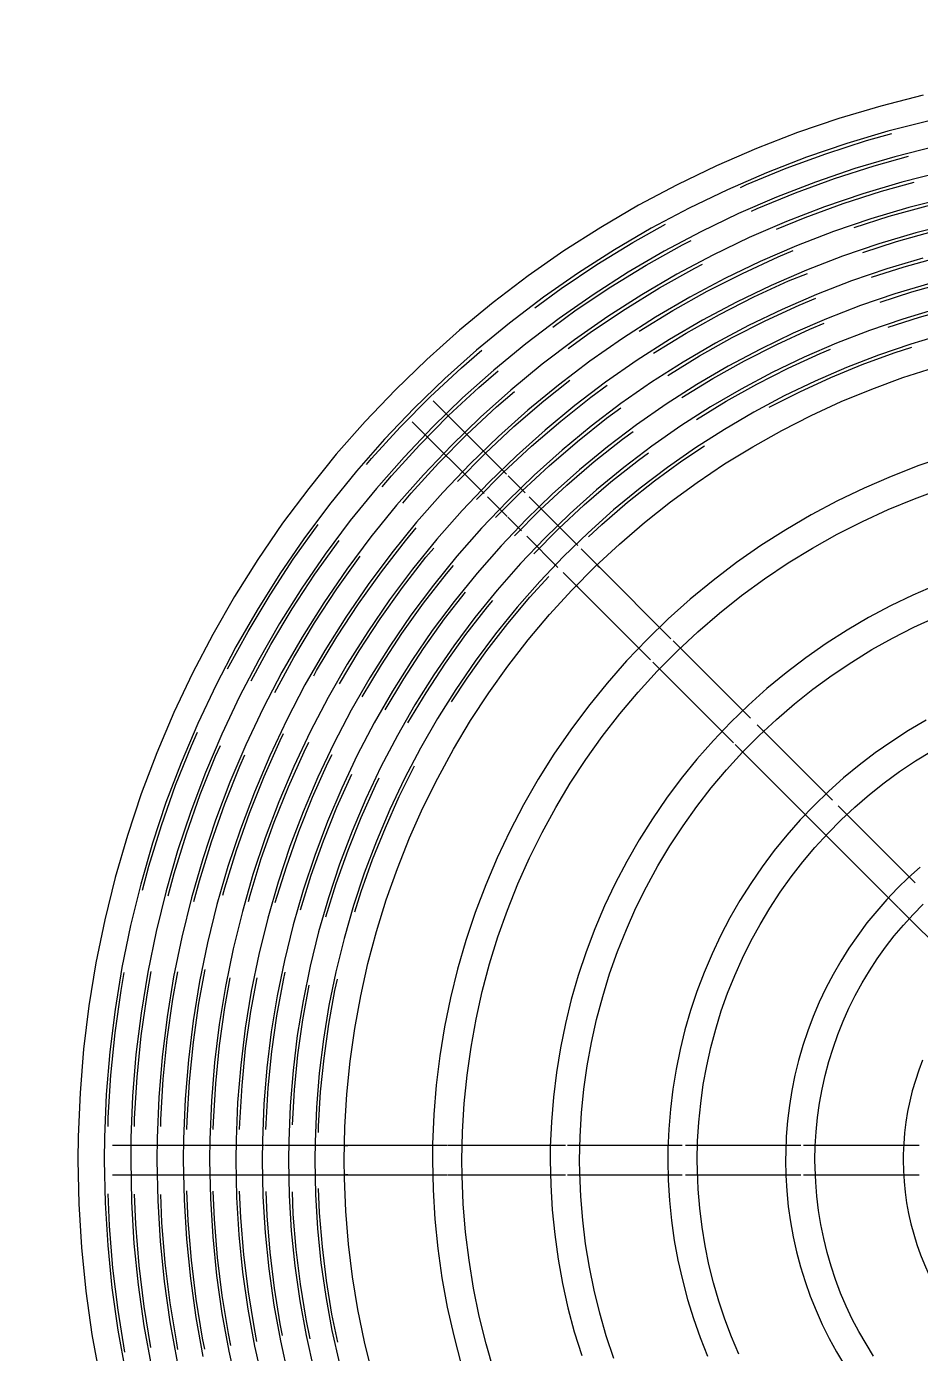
# Model space of a CAD drawing. Header units: inches. Extents: x -460 to 10305, y -938 to 5356.
# Drawn here: x 1225.05 to 1232.64, y 1011.17 to 1022.43 of the extents above; entities that cross this region are included whole.
import ezdxf
from ezdxf import colors
from ezdxf.entities.mleader import LeaderData, LeaderLine
from ezdxf.math import Vec2, Vec3

# ---------------------------------------------------------------- set-up
doc = ezdxf.new("R2010")
doc.units = ezdxf.units.IN
doc.header["$MEASUREMENT"] = 0
doc.layers.add('01-0263-G-DWG-BFP-ARCH$0$SP-CASE', color=11, linetype='Continuous', lineweight=13)
doc.layers.add('T-Detl-Wrko-ISD50184 Kitchen Ringer', color=150, linetype='Continuous')

# ---------------------------------------------------------------- blocks, each defined once
blk = doc.blocks.new('01-0263-G-DWG-BFP-ARCH', base_point=(1295.158, 1352.862))
at = {"layer": '01-0263-G-DWG-BFP-ARCH$0$SP-CASE'}
for p, q in [((2524.027, 2368.231), (2523.404, 2368.853)), ((2523.227, 2368.676), (2523.838, 2368.065)), ((2524.185, 2368.073), (2524.042, 2368.215)), ((2523.866, 2368.038), (2524.034, 2367.87)), ((2524.634, 2367.623), (2524.22, 2368.037)), ((2524.04, 2367.864), (2524.154, 2367.75)), ((2524.2, 2367.704), (2524.465, 2367.438)), ((2524.818, 2367.439), (2524.663, 2367.595)), ((2525.425, 2366.832), (2524.818, 2367.439)), ((2524.509, 2367.395), (2524.642, 2367.262)), ((2524.642, 2367.262), (2525.25, 2366.654)), ((2526.102, 2366.156), (2525.443, 2366.814)), ((2525.272, 2366.632), (2525.958, 2365.946)), ((2526.798, 2365.459), (2526.159, 2366.099)), ((2525.972, 2365.932), (2527.36, 2364.544)), ((2527.5, 2364.757), (2526.845, 2365.413)), ((2527.361, 2364.543), (2528.078, 2363.826)), ((2521.972, 2362.526), (2520.68, 2362.526)), ((2522.68, 2362.526), (2521.978, 2362.526)), ((2523.526, 2362.526), (2522.68, 2362.526)), ((2524.528, 2362.526), (2523.533, 2362.526)), ((2525.52, 2362.526), (2524.545, 2362.526)), ((2526.529, 2362.526), (2525.548, 2362.526)), ((2527.534, 2362.526), (2526.551, 2362.526)), ((2520.68, 2362.276), (2522.68, 2362.276)), ((2522.68, 2362.276), (2523.526, 2362.276)), ((2523.533, 2362.276), (2524.528, 2362.276)), ((2524.545, 2362.276), (2525.52, 2362.276)), ((2525.548, 2362.276), (2526.529, 2362.276)), ((2526.551, 2362.276), (2527.534, 2362.276))]:
    blk.add_line(p, q, dxfattribs=at)
for points in [[(2527.568, 2371.451), (2527.208, 2371.359), (2526.852, 2371.253), (2526.5, 2371.133), (2526.153, 2370.999), (2525.812, 2370.851), (2525.477, 2370.69), (2525.149, 2370.515), (2524.828, 2370.328), (2524.515, 2370.127), (2524.211, 2369.915), (2523.914, 2369.69), (2523.628, 2369.453), (2523.35, 2369.206), (2523.083, 2368.947), (2522.827, 2368.678), (2522.581, 2368.399), (2522.347, 2368.11), (2522.125, 2367.813), (2521.914, 2367.506), (2521.716, 2367.192), (2521.531, 2366.869), (2521.359, 2366.54), (2521.2, 2366.204), (2521.055, 2365.862), (2520.923, 2365.514), (2520.806, 2365.161), (2520.703, 2364.804), (2520.614, 2364.443), (2520.539, 2364.079), (2520.479, 2363.712), (2520.434, 2363.343), (2520.404, 2362.973), (2520.389, 2362.602), (2520.386, 2362.401)], [(2527.619, 2371.233), (2527.267, 2371.144), (2526.92, 2371.04), (2526.576, 2370.923), (2526.238, 2370.792), (2525.905, 2370.648), (2525.579, 2370.49), (2525.258, 2370.32), (2524.945, 2370.137), (2524.64, 2369.941), (2524.342, 2369.734), (2524.053, 2369.514), (2523.773, 2369.284), (2523.503, 2369.042), (2523.242, 2368.79), (2522.992, 2368.527), (2522.752, 2368.255), (2522.524, 2367.973), (2522.306, 2367.682), (2522.101, 2367.383), (2521.908, 2367.076), (2521.727, 2366.762), (2521.559, 2366.44), (2521.404, 2366.112), (2521.262, 2365.778), (2521.134, 2365.439), (2521.019, 2365.095), (2520.919, 2364.747), (2520.832, 2364.394), (2520.759, 2364.039), (2520.701, 2363.681), (2520.657, 2363.321), (2520.627, 2362.959), (2520.612, 2362.597), (2520.61, 2362.401)], [(2527.67, 2371.016), (2527.327, 2370.928), (2526.988, 2370.827), (2526.653, 2370.713), (2526.323, 2370.585), (2525.998, 2370.445), (2525.68, 2370.291), (2525.367, 2370.125), (2525.062, 2369.946), (2524.764, 2369.755), (2524.474, 2369.553), (2524.192, 2369.339), (2523.919, 2369.114), (2523.655, 2368.878), (2523.401, 2368.632), (2523.157, 2368.376), (2522.923, 2368.11), (2522.7, 2367.836), (2522.488, 2367.552), (2522.288, 2367.261), (2522.1, 2366.961), (2521.923, 2366.654), (2521.759, 2366.341), (2521.608, 2366.021), (2521.47, 2365.695), (2521.345, 2365.364), (2521.233, 2365.029), (2521.135, 2364.689), (2521.05, 2364.345), (2520.979, 2363.998), (2520.922, 2363.649), (2520.879, 2363.298), (2520.85, 2362.945), (2520.836, 2362.592), (2520.834, 2362.401)], [(2527.721, 2370.798), (2527.386, 2370.713), (2527.056, 2370.614), (2526.729, 2370.503), (2526.408, 2370.379), (2526.091, 2370.241), (2525.781, 2370.092), (2525.476, 2369.929), (2525.179, 2369.755), (2524.888, 2369.569), (2524.605, 2369.372), (2524.331, 2369.164), (2524.064, 2368.944), (2523.807, 2368.715), (2523.559, 2368.475), (2523.321, 2368.225), (2523.094, 2367.966), (2522.876, 2367.698), (2522.67, 2367.422), (2522.475, 2367.138), (2522.291, 2366.846), (2522.119, 2366.547), (2521.96, 2366.241), (2521.812, 2365.929), (2521.677, 2365.612), (2521.555, 2365.289), (2521.446, 2364.962), (2521.351, 2364.631), (2521.268, 2364.296), (2521.199, 2363.958), (2521.143, 2363.618), (2521.102, 2363.275), (2521.074, 2362.932), (2521.059, 2362.587), (2521.057, 2362.401)], [(2526.015, 2370.667), (2526.068, 2370.692), (2526.403, 2370.83), (2526.742, 2370.954), (2527.087, 2371.065), (2527.303, 2371.124)], [(2526.11, 2370.465), (2526.158, 2370.487), (2526.484, 2370.621), (2526.815, 2370.742), (2527.151, 2370.85), (2527.444, 2370.932)], [(2527.771, 2370.58), (2527.446, 2370.497), (2527.124, 2370.401), (2526.806, 2370.293), (2526.493, 2370.172), (2526.184, 2370.038), (2525.882, 2369.892), (2525.585, 2369.734), (2525.295, 2369.565), (2525.012, 2369.384), (2524.737, 2369.191), (2524.469, 2368.988), (2524.21, 2368.775), (2523.96, 2368.551), (2523.718, 2368.317), (2523.486, 2368.074), (2523.264, 2367.822), (2523.053, 2367.561), (2522.852, 2367.292), (2522.662, 2367.015), (2522.483, 2366.731), (2522.315, 2366.439), (2522.16, 2366.142), (2522.016, 2365.838), (2521.885, 2365.529), (2521.766, 2365.214), (2521.66, 2364.896), (2521.567, 2364.573), (2521.486, 2364.247), (2521.419, 2363.918), (2521.365, 2363.586), (2521.324, 2363.253), (2521.297, 2362.918), (2521.283, 2362.582), (2521.281, 2362.401)], [(2526.321, 2370.312), (2526.565, 2370.413), (2526.888, 2370.531), (2527.215, 2370.636), (2527.491, 2370.713)], [(2527.822, 2370.362), (2527.505, 2370.282), (2527.192, 2370.188), (2526.882, 2370.083), (2526.578, 2369.965), (2526.278, 2369.835), (2525.983, 2369.693), (2525.694, 2369.539), (2525.412, 2369.374), (2525.137, 2369.198), (2524.868, 2369.011), (2524.608, 2368.813), (2524.356, 2368.605), (2524.112, 2368.387), (2523.877, 2368.16), (2523.651, 2367.923), (2523.435, 2367.678), (2523.229, 2367.424), (2523.034, 2367.162), (2522.848, 2366.892), (2522.674, 2366.615), (2522.511, 2366.332), (2522.36, 2366.042), (2522.22, 2365.746), (2522.092, 2365.445), (2521.977, 2365.14), (2521.873, 2364.829), (2521.783, 2364.515), (2521.704, 2364.198), (2521.639, 2363.877), (2521.586, 2363.555), (2521.547, 2363.23), (2521.52, 2362.904), (2521.506, 2362.577), (2521.504, 2362.401)], [(2526.981, 2370.326), (2527.279, 2370.422), (2527.602, 2370.511), (2527.928, 2370.588), (2528.257, 2370.652)], [(2527.565, 2370.066), (2527.26, 2369.975), (2526.959, 2369.873), (2526.662, 2369.758), (2526.371, 2369.631), (2526.084, 2369.493), (2525.803, 2369.344), (2525.529, 2369.183), (2525.261, 2369.012), (2525, 2368.83), (2524.747, 2368.638), (2524.501, 2368.435), (2524.264, 2368.223), (2524.036, 2368.002), (2523.816, 2367.772), (2523.606, 2367.533), (2523.406, 2367.286), (2523.215, 2367.031), (2523.035, 2366.769), (2522.866, 2366.5), (2522.708, 2366.224), (2522.56, 2365.942), (2522.424, 2365.655), (2522.3, 2365.362), (2522.187, 2365.065), (2522.087, 2364.763), (2521.999, 2364.457), (2521.922, 2364.149), (2521.859, 2363.837), (2521.808, 2363.523), (2521.769, 2363.207), (2521.743, 2362.89), (2521.73, 2362.573), (2521.728, 2362.401)], [(2524.268, 2369.645), (2524.493, 2369.809), (2524.794, 2370.011), (2525.102, 2370.2), (2525.378, 2370.355)], [(2527.055, 2370.115), (2527.343, 2370.208), (2527.657, 2370.295), (2527.975, 2370.369), (2528.295, 2370.431), (2528.34, 2370.438)], [(2527.624, 2369.851), (2527.328, 2369.762), (2527.035, 2369.663), (2526.747, 2369.551), (2526.464, 2369.428), (2526.185, 2369.294), (2525.912, 2369.149), (2525.646, 2368.992), (2525.385, 2368.826), (2525.132, 2368.649), (2524.885, 2368.462), (2524.647, 2368.266), (2524.416, 2368.06), (2524.194, 2367.845), (2523.981, 2367.621), (2523.777, 2367.389), (2523.582, 2367.149), (2523.397, 2366.901), (2523.222, 2366.646), (2523.058, 2366.385), (2522.904, 2366.117), (2522.76, 2365.843), (2522.628, 2365.563), (2522.507, 2365.279), (2522.398, 2364.99), (2522.3, 2364.696), (2522.215, 2364.4), (2522.141, 2364.099), (2522.079, 2363.797), (2522.029, 2363.492), (2521.991, 2363.185), (2521.966, 2362.877), (2521.953, 2362.568), (2521.952, 2362.401)], [(2524.42, 2369.479), (2524.621, 2369.626), (2524.914, 2369.822), (2525.215, 2370.007), (2525.523, 2370.179), (2525.597, 2370.217)], [(2525.156, 2369.446), (2525.441, 2369.621), (2525.733, 2369.785), (2526.032, 2369.937), (2526.336, 2370.077), (2526.465, 2370.13)], [(2527.129, 2369.904), (2527.407, 2369.993), (2527.713, 2370.078), (2528.021, 2370.151), (2528.333, 2370.211), (2528.379, 2370.218)], [(2524.551, 2369.298), (2524.75, 2369.443), (2525.035, 2369.634), (2525.328, 2369.814), (2525.628, 2369.982), (2525.694, 2370.016)], [(2527.684, 2369.635), (2527.396, 2369.549), (2527.112, 2369.452), (2526.832, 2369.344), (2526.557, 2369.225), (2526.286, 2369.094), (2526.021, 2368.953), (2525.762, 2368.802), (2525.509, 2368.64), (2525.263, 2368.468), (2525.024, 2368.287), (2524.793, 2368.096), (2524.569, 2367.896), (2524.353, 2367.687), (2524.146, 2367.47), (2523.948, 2367.245), (2523.759, 2367.011), (2523.579, 2366.771), (2523.409, 2366.524), (2523.249, 2366.269), (2523.1, 2366.009), (2522.961, 2365.743), (2522.832, 2365.472), (2522.715, 2365.196), (2522.609, 2364.915), (2522.514, 2364.63), (2522.431, 2364.342), (2522.359, 2364.05), (2522.299, 2363.756), (2522.25, 2363.46), (2522.214, 2363.162), (2522.189, 2362.863), (2522.177, 2362.563), (2522.175, 2362.401)], [(2525.277, 2369.258), (2525.555, 2369.429), (2525.839, 2369.588), (2526.129, 2369.736), (2526.425, 2369.872), (2526.585, 2369.937)], [(2527.202, 2369.693), (2527.471, 2369.779), (2527.768, 2369.862), (2528.068, 2369.932), (2528.371, 2369.99), (2528.418, 2369.998)], [(2527.27, 2369.48), (2527.536, 2369.565), (2527.824, 2369.645), (2528.115, 2369.713), (2528.409, 2369.77), (2528.513, 2369.786)], [(2527.743, 2369.42), (2527.464, 2369.336), (2527.189, 2369.242), (2526.917, 2369.137), (2526.65, 2369.021), (2526.387, 2368.895), (2526.13, 2368.758), (2525.879, 2368.611), (2525.634, 2368.454), (2525.395, 2368.287), (2525.163, 2368.111), (2524.938, 2367.926), (2524.721, 2367.732), (2524.512, 2367.53), (2524.311, 2367.319), (2524.118, 2367.1), (2523.935, 2366.874), (2523.761, 2366.641), (2523.596, 2366.401), (2523.441, 2366.154), (2523.296, 2365.902), (2523.161, 2365.644), (2523.036, 2365.38), (2522.923, 2365.112), (2522.819, 2364.84), (2522.727, 2364.564), (2522.647, 2364.284), (2522.577, 2364.001), (2522.519, 2363.716), (2522.472, 2363.428), (2522.436, 2363.139), (2522.413, 2362.849), (2522.401, 2362.558), (2522.399, 2362.401)], [(2525.398, 2369.07), (2525.668, 2369.236), (2525.944, 2369.391), (2526.227, 2369.534), (2526.515, 2369.667), (2526.656, 2369.725)], [(2525.518, 2368.882), (2525.781, 2369.043), (2526.05, 2369.193), (2526.324, 2369.333), (2526.604, 2369.462), (2526.727, 2369.513)], [(2522.649, 2362.401), (2522.654, 2362.682), (2522.671, 2362.963), (2522.699, 2363.243), (2522.739, 2363.521), (2522.789, 2363.798), (2522.85, 2364.072), (2522.923, 2364.344), (2523.006, 2364.613), (2523.1, 2364.878), (2523.204, 2365.139), (2523.318, 2365.396), (2523.443, 2365.648), (2523.578, 2365.894), (2523.723, 2366.136), (2523.877, 2366.371), (2524.04, 2366.6), (2524.213, 2366.822), (2524.394, 2367.037), (2524.583, 2367.245), (2524.781, 2367.445), (2524.987, 2367.636), (2525.2, 2367.82), (2525.42, 2367.995), (2525.647, 2368.161), (2525.881, 2368.317), (2526.12, 2368.464), (2526.366, 2368.602), (2526.616, 2368.729), (2526.872, 2368.847), (2527.132, 2368.954), (2527.396, 2369.051), (2527.664, 2369.137)], [(2522.838, 2368.313), (2522.881, 2368.364), (2523.125, 2368.631), (2523.379, 2368.888), (2523.644, 2369.135), (2523.818, 2369.285)], [(2525.643, 2368.696), (2525.894, 2368.85), (2526.155, 2368.996), (2526.422, 2369.132), (2526.693, 2369.257), (2526.78, 2369.293)], [(2526.26, 2368.799), (2526.519, 2368.931), (2526.783, 2369.052), (2527.051, 2369.162), (2527.323, 2369.262), (2527.471, 2369.309)], [(2522.971, 2368.123), (2523.049, 2368.216), (2523.287, 2368.477), (2523.535, 2368.728), (2523.793, 2368.968), (2523.956, 2369.109)], [(2523.611, 2368.169), (2523.846, 2368.407), (2524.091, 2368.635), (2524.345, 2368.854), (2524.566, 2369.029)], [(2523.773, 2368.015), (2524.002, 2368.247), (2524.241, 2368.469), (2524.488, 2368.682), (2524.743, 2368.884), (2524.883, 2368.986)], [(2523.146, 2367.984), (2523.217, 2368.069), (2523.449, 2368.323), (2523.691, 2368.567), (2523.942, 2368.802), (2524.095, 2368.933)], [(2523.935, 2367.861), (2524.158, 2368.086), (2524.39, 2368.302), (2524.63, 2368.509), (2524.878, 2368.706), (2524.999, 2368.794)], [(2527.768, 2368.384), (2527.531, 2368.303), (2527.296, 2368.212), (2527.066, 2368.112), (2526.84, 2368.003), (2526.618, 2367.885), (2526.401, 2367.758), (2526.189, 2367.623), (2525.983, 2367.479), (2525.783, 2367.327), (2525.589, 2367.167), (2525.402, 2367), (2525.222, 2366.825), (2525.048, 2366.643), (2524.882, 2366.455), (2524.724, 2366.26), (2524.574, 2366.058), (2524.431, 2365.851), (2524.298, 2365.639), (2524.173, 2365.421), (2524.056, 2365.198), (2523.949, 2364.971), (2523.851, 2364.74), (2523.762, 2364.505), (2523.682, 2364.267), (2523.612, 2364.025), (2523.552, 2363.781), (2523.502, 2363.535), (2523.462, 2363.287), (2523.431, 2363.038), (2523.411, 2362.788), (2523.4, 2362.537), (2523.399, 2362.401)], [(2524.097, 2367.707), (2524.314, 2367.926), (2524.539, 2368.136), (2524.773, 2368.337), (2525.014, 2368.528), (2525.103, 2368.594)], [(2523.649, 2362.401), (2523.654, 2362.642), (2523.668, 2362.883), (2523.692, 2363.123), (2523.726, 2363.362), (2523.769, 2363.599), (2523.822, 2363.834), (2523.884, 2364.068), (2523.955, 2364.298), (2524.035, 2364.525), (2524.125, 2364.749), (2524.223, 2364.97), (2524.33, 2365.186), (2524.446, 2365.398), (2524.57, 2365.604), (2524.702, 2365.806), (2524.842, 2366.002), (2524.99, 2366.193), (2525.146, 2366.378), (2525.308, 2366.556), (2525.478, 2366.727), (2525.654, 2366.892), (2525.837, 2367.049), (2526.026, 2367.199), (2526.221, 2367.341), (2526.421, 2367.476), (2526.627, 2367.602), (2526.837, 2367.72), (2527.052, 2367.829), (2527.271, 2367.93), (2527.494, 2368.022), (2527.721, 2368.105)], [(2524.725, 2367.698), (2524.838, 2367.803), (2525.057, 2367.992), (2525.285, 2368.173), (2525.519, 2368.344), (2525.71, 2368.472)], [(2524.259, 2367.553), (2524.47, 2367.765), (2524.688, 2367.969), (2524.915, 2368.165), (2525.149, 2368.35), (2525.234, 2368.412)], [(2521.658, 2366.577), (2521.832, 2366.894), (2522.018, 2367.205), (2522.216, 2367.507), (2522.426, 2367.802)], [(2522.39, 2366.517), (2522.414, 2366.561), (2522.586, 2366.848), (2522.77, 2367.128), (2522.964, 2367.401), (2523.169, 2367.665), (2523.261, 2367.774)], [(2521.857, 2366.474), (2522.026, 2366.783), (2522.207, 2367.086), (2522.4, 2367.381), (2522.605, 2367.668)], [(2527.676, 2367.287), (2527.482, 2367.203), (2527.292, 2367.111), (2527.105, 2367.012), (2526.923, 2366.905), (2526.745, 2366.791), (2526.572, 2366.67), (2526.404, 2366.543), (2526.241, 2366.408), (2526.083, 2366.268), (2525.931, 2366.121), (2525.786, 2365.968), (2525.646, 2365.809), (2525.513, 2365.645), (2525.387, 2365.476), (2525.267, 2365.302), (2525.155, 2365.123), (2525.049, 2364.94), (2524.951, 2364.753), (2524.861, 2364.562), (2524.779, 2364.367), (2524.704, 2364.17), (2524.637, 2363.97), (2524.578, 2363.767), (2524.528, 2363.562), (2524.486, 2363.355), (2524.452, 2363.146), (2524.426, 2362.936), (2524.409, 2362.726), (2524.4, 2362.515), (2524.399, 2362.401)], [(2522.058, 2366.376), (2522.22, 2366.672), (2522.397, 2366.967), (2522.585, 2367.255), (2522.785, 2367.534)], [(2522.608, 2366.45), (2522.775, 2366.729), (2522.954, 2367.002), (2523.143, 2367.267), (2523.343, 2367.525), (2523.409, 2367.603)], [(2522.802, 2366.339), (2522.965, 2366.611), (2523.139, 2366.876), (2523.323, 2367.134), (2523.517, 2367.384), (2523.576, 2367.455)], [(2524.649, 2362.401), (2524.653, 2362.602), (2524.665, 2362.803), (2524.685, 2363.003), (2524.713, 2363.202), (2524.749, 2363.4), (2524.793, 2363.597), (2524.845, 2363.791), (2524.904, 2363.983), (2524.971, 2364.173), (2525.046, 2364.36), (2525.128, 2364.544), (2525.217, 2364.724), (2525.314, 2364.901), (2525.417, 2365.073), (2525.528, 2365.242), (2525.644, 2365.405), (2525.768, 2365.564), (2525.897, 2365.718), (2526.033, 2365.867), (2526.175, 2366.01), (2526.322, 2366.147), (2526.474, 2366.278), (2526.632, 2366.403), (2526.794, 2366.522), (2526.961, 2366.634), (2527.133, 2366.74), (2527.308, 2366.838), (2527.488, 2366.929), (2527.671, 2367.013)], [(2523.561, 2366.296), (2523.692, 2366.497), (2523.861, 2366.733), (2524.039, 2366.962), (2524.226, 2367.184), (2524.386, 2367.36)], [(2522.996, 2366.228), (2523.154, 2366.492), (2523.323, 2366.75), (2523.502, 2367), (2523.678, 2367.227)], [(2523.19, 2366.117), (2523.344, 2366.373), (2523.508, 2366.623), (2523.682, 2366.867), (2523.865, 2367.103), (2523.911, 2367.158)], [(2527.593, 2366.139), (2527.445, 2366.052), (2527.301, 2365.96), (2527.16, 2365.862), (2527.024, 2365.758), (2526.892, 2365.65), (2526.764, 2365.535), (2526.641, 2365.416), (2526.523, 2365.292), (2526.41, 2365.164), (2526.302, 2365.031), (2526.2, 2364.894), (2526.103, 2364.753), (2526.011, 2364.608), (2525.926, 2364.459), (2525.847, 2364.307), (2525.774, 2364.153), (2525.707, 2363.995), (2525.646, 2363.835), (2525.592, 2363.673), (2525.544, 2363.508), (2525.503, 2363.342), (2525.469, 2363.174), (2525.442, 2363.005), (2525.421, 2362.835), (2525.407, 2362.664), (2525.4, 2362.493), (2525.399, 2362.401)], [(2525.649, 2362.401), (2525.652, 2362.562), (2525.662, 2362.723), (2525.678, 2362.883), (2525.7, 2363.043), (2525.729, 2363.202), (2525.764, 2363.359), (2525.806, 2363.515), (2525.853, 2363.669), (2525.907, 2363.821), (2525.967, 2363.971), (2526.033, 2364.118), (2526.104, 2364.262), (2526.182, 2364.404), (2526.265, 2364.542), (2526.353, 2364.677), (2526.447, 2364.808), (2526.545, 2364.935), (2526.649, 2365.059), (2526.758, 2365.178), (2526.871, 2365.292), (2526.989, 2365.402), (2527.111, 2365.508), (2527.238, 2365.608), (2527.368, 2365.703), (2527.502, 2365.793), (2527.639, 2365.877)], [(2520.934, 2364.696), (2520.989, 2364.9), (2521.095, 2365.246), (2521.216, 2365.587), (2521.35, 2365.923), (2521.401, 2366.037)], [(2521.617, 2364.654), (2521.633, 2364.715), (2521.732, 2365.035), (2521.844, 2365.35), (2521.968, 2365.661), (2522.105, 2365.967), (2522.134, 2366.027)], [(2521.834, 2364.598), (2521.848, 2364.653), (2521.944, 2364.964), (2522.053, 2365.272), (2522.174, 2365.574), (2522.307, 2365.872), (2522.347, 2365.952)], [(2521.153, 2364.648), (2521.203, 2364.838), (2521.308, 2365.175), (2521.425, 2365.508), (2521.556, 2365.835), (2521.597, 2365.926)], [(2521.371, 2364.599), (2521.418, 2364.776), (2521.52, 2365.105), (2521.635, 2365.429), (2521.762, 2365.748), (2521.805, 2365.845)], [(2522.063, 2364.591), (2522.157, 2364.894), (2522.262, 2365.193), (2522.38, 2365.487), (2522.509, 2365.777), (2522.545, 2365.848)], [(2522.74, 2364.51), (2522.793, 2364.683), (2522.89, 2364.956), (2522.998, 2365.226), (2523.116, 2365.491), (2523.245, 2365.751)], [(2522.278, 2364.529), (2522.369, 2364.824), (2522.472, 2365.114), (2522.586, 2365.4), (2522.712, 2365.681)], [(2522.493, 2364.468), (2522.581, 2364.753), (2522.681, 2365.035), (2522.792, 2365.313), (2522.914, 2365.586), (2522.945, 2365.649)], [(2527.543, 2364.891), (2527.445, 2364.803), (2527.351, 2364.712), (2527.26, 2364.617), (2527.174, 2364.518), (2527.091, 2364.417), (2527.012, 2364.311), (2526.938, 2364.203), (2526.868, 2364.092), (2526.803, 2363.978), (2526.742, 2363.862), (2526.686, 2363.743), (2526.635, 2363.623), (2526.588, 2363.5), (2526.547, 2363.375), (2526.51, 2363.249), (2526.479, 2363.122), (2526.453, 2362.993), (2526.432, 2362.864), (2526.416, 2362.734), (2526.405, 2362.603), (2526.4, 2362.472), (2526.399, 2362.401)], [(2526.649, 2362.401), (2526.651, 2362.522), (2526.659, 2362.643), (2526.671, 2362.764), (2526.688, 2362.884), (2526.709, 2363.003), (2526.736, 2363.121), (2526.767, 2363.239), (2526.803, 2363.354), (2526.843, 2363.469), (2526.888, 2363.581), (2526.938, 2363.692), (2526.991, 2363.8), (2527.049, 2363.907), (2527.112, 2364.011), (2527.178, 2364.112), (2527.249, 2364.211), (2527.323, 2364.307), (2527.401, 2364.399), (2527.483, 2364.489), (2527.568, 2364.575)], [(2527.563, 2363.25), (2527.531, 2363.165), (2527.502, 2363.078), (2527.476, 2362.991), (2527.455, 2362.902), (2527.436, 2362.813), (2527.422, 2362.723), (2527.411, 2362.632), (2527.403, 2362.541), (2527.399, 2362.45), (2527.399, 2362.401)], [(2520.642, 2362.686), (2520.644, 2362.763), (2520.665, 2363.124), (2520.701, 2363.484), (2520.752, 2363.842), (2520.78, 2363.996)], [(2520.866, 2362.686), (2520.867, 2362.754), (2520.888, 2363.106), (2520.923, 2363.457), (2520.973, 2363.806), (2521.009, 2364.005)], [(2521.089, 2362.686), (2521.09, 2362.745), (2521.111, 2363.088), (2521.145, 2363.43), (2521.193, 2363.77), (2521.236, 2364.002)], [(2521.312, 2362.661), (2521.314, 2362.736), (2521.334, 2363.07), (2521.367, 2363.403), (2521.414, 2363.735), (2521.466, 2364.02)], [(2521.536, 2362.661), (2521.537, 2362.727), (2521.557, 2363.052), (2521.589, 2363.376), (2521.635, 2363.699), (2521.68, 2363.949)], [(2521.76, 2362.661), (2521.761, 2362.718), (2521.78, 2363.034), (2521.811, 2363.35), (2521.856, 2363.664), (2521.908, 2363.949)], [(2521.983, 2362.661), (2521.984, 2362.709), (2522.003, 2363.016), (2522.033, 2363.323), (2522.076, 2363.628), (2522.132, 2363.931), (2522.146, 2363.998)], [(2522.43, 2362.637), (2522.431, 2362.691), (2522.448, 2362.981), (2522.477, 2363.269), (2522.518, 2363.557), (2522.57, 2363.842), (2522.591, 2363.938)], [(2522.208, 2362.7), (2522.226, 2362.999), (2522.255, 2363.296), (2522.297, 2363.592), (2522.351, 2363.887)], [(2520.386, 2362.401), (2520.394, 2362.029), (2520.416, 2361.658), (2520.453, 2361.288), (2520.505, 2360.92), (2520.572, 2360.555)], [(2520.61, 2362.401), (2520.617, 2362.038), (2520.639, 2361.676), (2520.675, 2361.315), (2520.726, 2360.956), (2520.791, 2360.599)], [(2520.834, 2362.401), (2520.841, 2362.047), (2520.862, 2361.694), (2520.897, 2361.342), (2520.947, 2360.992), (2521.01, 2360.643)], [(2521.057, 2362.401), (2521.064, 2362.056), (2521.085, 2361.712), (2521.119, 2361.369), (2521.167, 2361.027), (2521.229, 2360.688)], [(2521.281, 2362.401), (2521.288, 2362.065), (2521.308, 2361.73), (2521.341, 2361.395), (2521.388, 2361.063), (2521.448, 2360.732)], [(2521.504, 2362.401), (2521.511, 2362.074), (2521.531, 2361.748), (2521.563, 2361.422), (2521.609, 2361.098), (2521.667, 2360.777), (2521.739, 2360.458)], [(2521.728, 2362.401), (2521.734, 2362.083), (2521.753, 2361.765), (2521.785, 2361.449), (2521.83, 2361.134), (2521.887, 2360.821), (2521.956, 2360.511)], [(2521.952, 2362.401), (2521.958, 2362.092), (2521.976, 2361.783), (2522.007, 2361.476), (2522.05, 2361.17), (2522.106, 2360.866), (2522.173, 2360.564)], [(2522.175, 2362.401), (2522.181, 2362.101), (2522.199, 2361.801), (2522.229, 2361.503), (2522.271, 2361.205), (2522.325, 2360.91), (2522.39, 2360.617)], [(2522.399, 2362.401), (2522.405, 2362.11), (2522.422, 2361.819), (2522.451, 2361.529), (2522.492, 2361.241), (2522.544, 2360.954), (2522.608, 2360.67)], [(2522.888, 2360.583), (2522.821, 2360.856), (2522.764, 2361.131), (2522.719, 2361.409), (2522.685, 2361.688), (2522.662, 2361.968), (2522.65, 2362.249), (2522.649, 2362.401)], [(2523.399, 2362.401), (2523.404, 2362.15), (2523.419, 2361.899), (2523.444, 2361.649), (2523.479, 2361.4), (2523.524, 2361.153), (2523.579, 2360.908), (2523.643, 2360.665)], [(2523.921, 2360.61), (2523.854, 2360.841), (2523.796, 2361.075), (2523.748, 2361.312), (2523.709, 2361.55), (2523.68, 2361.789), (2523.66, 2362.03), (2523.65, 2362.271), (2523.649, 2362.401)], [(2524.399, 2362.401), (2524.403, 2362.19), (2524.416, 2361.979), (2524.437, 2361.769), (2524.466, 2361.56), (2524.504, 2361.352), (2524.55, 2361.146), (2524.604, 2360.942), (2524.667, 2360.74)], [(2524.939, 2360.716), (2524.876, 2360.907), (2524.82, 2361.1), (2524.772, 2361.295), (2524.732, 2361.492), (2524.699, 2361.691), (2524.675, 2361.891), (2524.658, 2362.091), (2524.65, 2362.292), (2524.649, 2362.401)], [(2525.399, 2362.401), (2525.402, 2362.23), (2525.413, 2362.059), (2525.43, 2361.888), (2525.453, 2361.719), (2525.484, 2361.55), (2525.522, 2361.383), (2525.566, 2361.218), (2525.616, 2361.054), (2525.673, 2360.893), (2525.737, 2360.734)], [(2526.002, 2360.751), (2525.939, 2360.9), (2525.882, 2361.051), (2525.831, 2361.204), (2525.786, 2361.358), (2525.747, 2361.515), (2525.715, 2361.673), (2525.689, 2361.832), (2525.67, 2361.992), (2525.656, 2362.153), (2525.65, 2362.314), (2525.649, 2362.401)], [(2526.399, 2362.401), (2526.401, 2362.27), (2526.409, 2362.139), (2526.422, 2362.008), (2526.441, 2361.878), (2526.464, 2361.749), (2526.493, 2361.621), (2526.527, 2361.494), (2526.565, 2361.369), (2526.609, 2361.245), (2526.658, 2361.123), (2526.711, 2361.003), (2526.77, 2360.886), (2526.832, 2360.771), (2526.9, 2360.658)], [(2527.147, 2360.736), (2527.083, 2360.839), (2527.022, 2360.944), (2526.966, 2361.051), (2526.914, 2361.161), (2526.867, 2361.272), (2526.824, 2361.386), (2526.786, 2361.501), (2526.752, 2361.617), (2526.723, 2361.735), (2526.699, 2361.854), (2526.679, 2361.973), (2526.664, 2362.094), (2526.655, 2362.214), (2526.65, 2362.335), (2526.649, 2362.401)], [(2527.399, 2362.401), (2527.401, 2362.31), (2527.406, 2362.219), (2527.415, 2362.128), (2527.428, 2362.038), (2527.444, 2361.948), (2527.464, 2361.859), (2527.488, 2361.771), (2527.515, 2361.683), (2527.545, 2361.597), (2527.579, 2361.513), (2527.616, 2361.429), (2527.657, 2361.348), (2527.7, 2361.268), (2527.747, 2361.189), (2527.797, 2361.113), (2527.85, 2361.039), (2527.906, 2360.967), (2527.965, 2360.897), (2528.026, 2360.83), (2528.091, 2360.765)], [(2520.785, 2360.768), (2520.727, 2361.125), (2520.683, 2361.484), (2520.654, 2361.844), (2520.642, 2362.114)], [(2521.005, 2360.808), (2520.948, 2361.156), (2520.905, 2361.506), (2520.877, 2361.858), (2520.866, 2362.112)], [(2521.464, 2360.795), (2521.445, 2360.889), (2521.391, 2361.219), (2521.35, 2361.552), (2521.323, 2361.886), (2521.312, 2362.14)], [(2521.686, 2360.827), (2521.665, 2360.929), (2521.612, 2361.251), (2521.573, 2361.574), (2521.546, 2361.899), (2521.536, 2362.138)], [(2521.907, 2360.86), (2521.885, 2360.97), (2521.834, 2361.283), (2521.795, 2361.597), (2521.769, 2361.913), (2521.76, 2362.136)], [(2522.125, 2360.912), (2522.105, 2361.01), (2522.055, 2361.314), (2522.018, 2361.62), (2521.993, 2361.927), (2521.984, 2362.134)], [(2522.359, 2360.883), (2522.325, 2361.05), (2522.276, 2361.346), (2522.24, 2361.643), (2522.216, 2361.941), (2522.208, 2362.133)], [(2522.593, 2360.855), (2522.544, 2361.091), (2522.498, 2361.377), (2522.463, 2361.665), (2522.439, 2361.954), (2522.43, 2362.161)], [(2521.236, 2360.792), (2521.225, 2360.849), (2521.17, 2361.188), (2521.128, 2361.529), (2521.1, 2361.872), (2521.09, 2362.11)]]:
    blk.add_lwpolyline(points, dxfattribs=at)
for points in [[(2524.801, 2367.45), (2524.808, 2367.448), (2524.814, 2367.444), (2524.818, 2367.439)], [(2524.642, 2367.262), (2524.637, 2367.267), (2524.633, 2367.273), (2524.63, 2367.279)], [(2522.66, 2362.522), (2522.666, 2362.524), (2522.673, 2362.526), (2522.68, 2362.526)], [(2522.68, 2362.276), (2522.673, 2362.276), (2522.666, 2362.277), (2522.66, 2362.28)]]:
    blk.add_open_spline(points, degree=3, dxfattribs=at)

msp = doc.modelspace()

# ---------------------------------------------------------------- block references
msp.add_blockref('01-0263-G-DWG-BFP-ARCH', (0.263, 3.261))

# ---------------------------------------------------------------- next in the draw order: leaders
at = {"layer": 'T-Detl-Wrko-ISD50184 Kitchen Ringer'}
ml = msp.add_multileader_mtext('Standard', dxfattribs=at)
ml.set_content('ISD50184\\PInstall a tie cable from the office, room G27 to the wall and tie in the external ringer.', color=256)
ml.set_leader_properties()
ml.build(insert=Vec2(0, 0))
ml.multileader.update_dxf_attribs({"text_right_attachment_type": 6, "dogleg_length": 0.36, "arrow_head_size": 0.18})
ctx = ml.context
ctx.base_point, ctx.char_height, ctx.arrow_head_size, ctx.landing_gap_size, ctx.plane_origin = Vec3(1243.149, 1474.435), 20, 0.18, 0.09, Vec3(803.636, 1058.448)
ctx.right_attachment = 6
notes = []
notes.append((ctx, [(1, (1, 1, 0), (1570.356, 1461.102), (-1, 0), 0.36, [(0, [(803.636, 1058.448)], 0, []), (1, [(1780.066, 707.382)], 0, [])])]))
ctx.mtext.insert, ctx.mtext.width, ctx.mtext.flow_direction = Vec3(1243.239, 1487.769), 342.14719, 5
for ctx, leaders in notes:
    for number, flags, end, landing, length, lines in leaders:
        leader = LeaderData()
        leader.index, (leader.has_last_leader_line, leader.has_dogleg_vector, leader.attachment_direction) = number, flags
        leader.last_leader_point, leader.dogleg_vector, leader.dogleg_length = Vec3(end), Vec3(landing), length
        for number, points, colour, breaks in lines:
            line = LeaderLine()
            line.index, line.vertices, line.color, line.breaks = number, Vec3.list(points), colors.encode_raw_color(colour), breaks
            leader.lines.append(line)
        ctx.leaders.append(leader)

doc.saveas('drawing.dxf')
